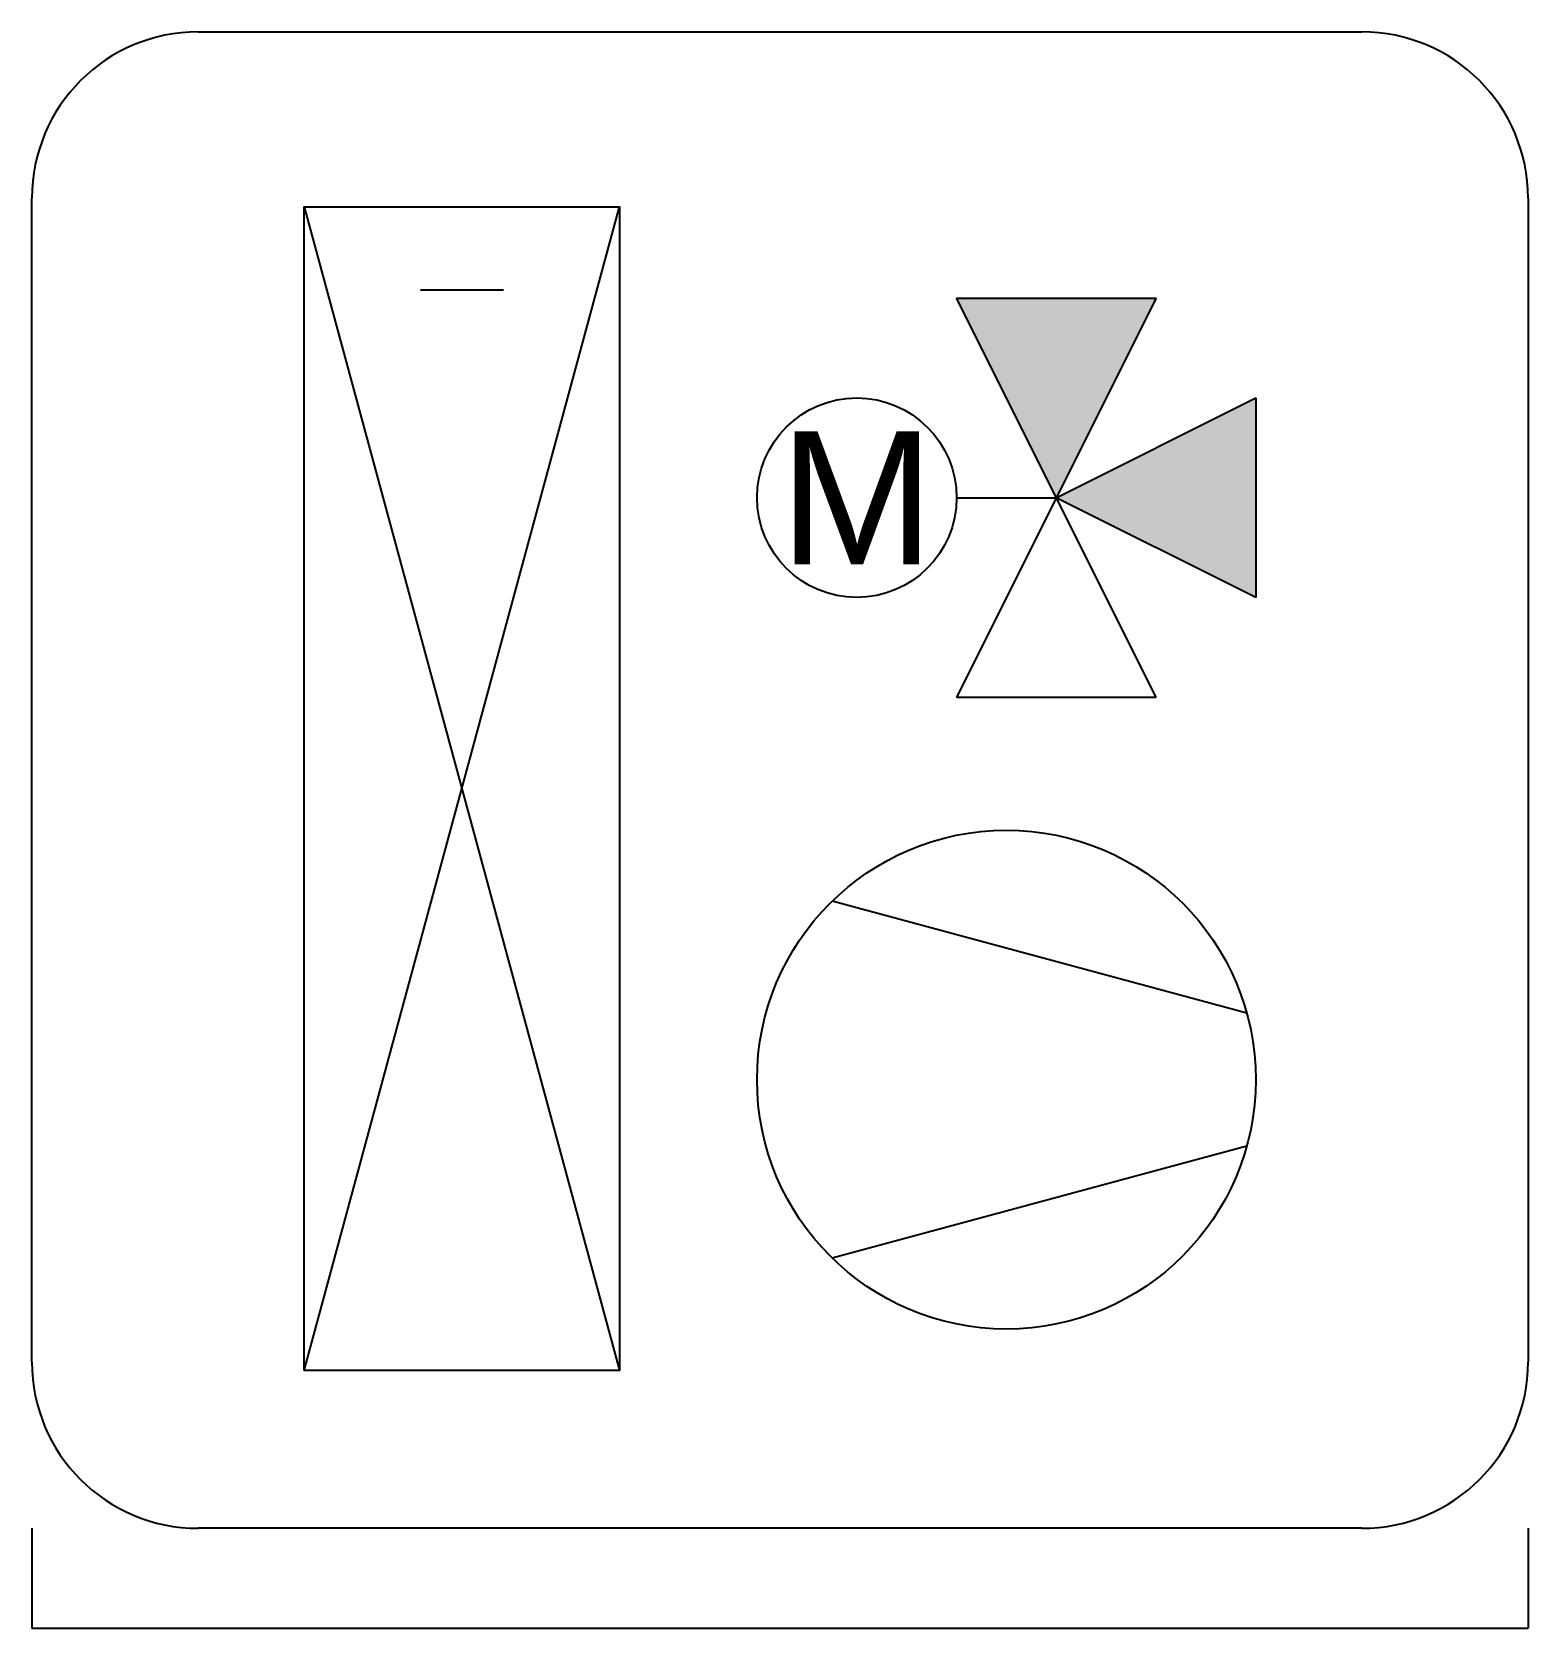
# Model space of a CAD drawing. Header units: millimetres. Extents: x -450 to 450, y -510 to 450.
import ezdxf
from ezdxf.enums import TextEntityAlignment as Align

# ---------------------------------------------------------------- set-up
doc = ezdxf.new("R2010")
doc.units = ezdxf.units.MM
doc.styles.add('EHS_Text', font='arial.ttf')

msp = doc.modelspace()

# ---------------------------------------------------------------- hatches: boundary and pattern name
at = {"linetype": 'ByBlock', "lineweight": -2}
for points in [[(226.19, 289.86), (106.19, 289.86), (166.19, 169.86)], [(166.19, 169.86), (286.19, 229.86), (286.19, 109.86)]]:
    msp.add_hatch(color=0, dxfattribs=at).paths.add_polyline_path(points)

# ---------------------------------------------------------------- linework, layer by layer
at = {"color": 0, "linetype": 'ByBlock', "lineweight": -2}
for p, q in [((-350, 450), (350, 450)), ((-450, -350), (-450, 350)), ((450, 350), (450, -350)), ((-286.19, -355.14), (-96.47, 344.86)), ((-286.19, 344.86), (-96.47, -355.14)), ((-216.33, 294.86), (-166.33, 294.86)), ((226.19, 289.86), (106.19, 49.86)), ((226.19, 49.86), (106.19, 289.86)), ((106.19, 289.86), (226.19, 289.86)), ((166.19, 169.86), (286.19, 229.86)), ((286.19, 229.86), (286.19, 109.86)), ((106.19, 169.86), (166.19, 169.86)), ((286.19, 109.86), (166.19, 169.86)), ((106.19, 49.86), (226.19, 49.86)), ((280.77, -140.17), (31.42, -72.8)), ((280.77, -220.1), (31.42, -287.48)), ((-450, -450), (-450, -510)), ((350, -450), (-350, -450)), ((450, -450), (450, -510)), ((-450, -510), (450, -510))]:
    msp.add_line(p, q, dxfattribs=at)
msp.add_lwpolyline([(-286.19, -355.14), (-286.19, 344.86), (-96.47, 344.86), (-96.47, -355.14), (-286.19, -355.14)], dxfattribs=at)
for centre, radius in [((46.19, 169.86), 60), ((136.19, -180.14), 150)]:
    msp.add_circle(centre, radius, dxfattribs=at)
for centre, start, end in [((-350, 350), 90, 180), ((350, 350), 0, 90), ((-350, -350), 180, 270), ((350, -350), 270, 0)]:
    msp.add_arc(centre, 100, start, end, dxfattribs=at)

# ---------------------------------------------------------------- texts
at = {"color": 0, "linetype": 'ByBlock', "lineweight": -2, "style": 'EHS_Text'}
msp.add_text('M', height=80, dxfattribs=at).set_placement((46.19, 169.86), align=Align.MIDDLE_CENTER)

doc.saveas('drawing.dxf')
